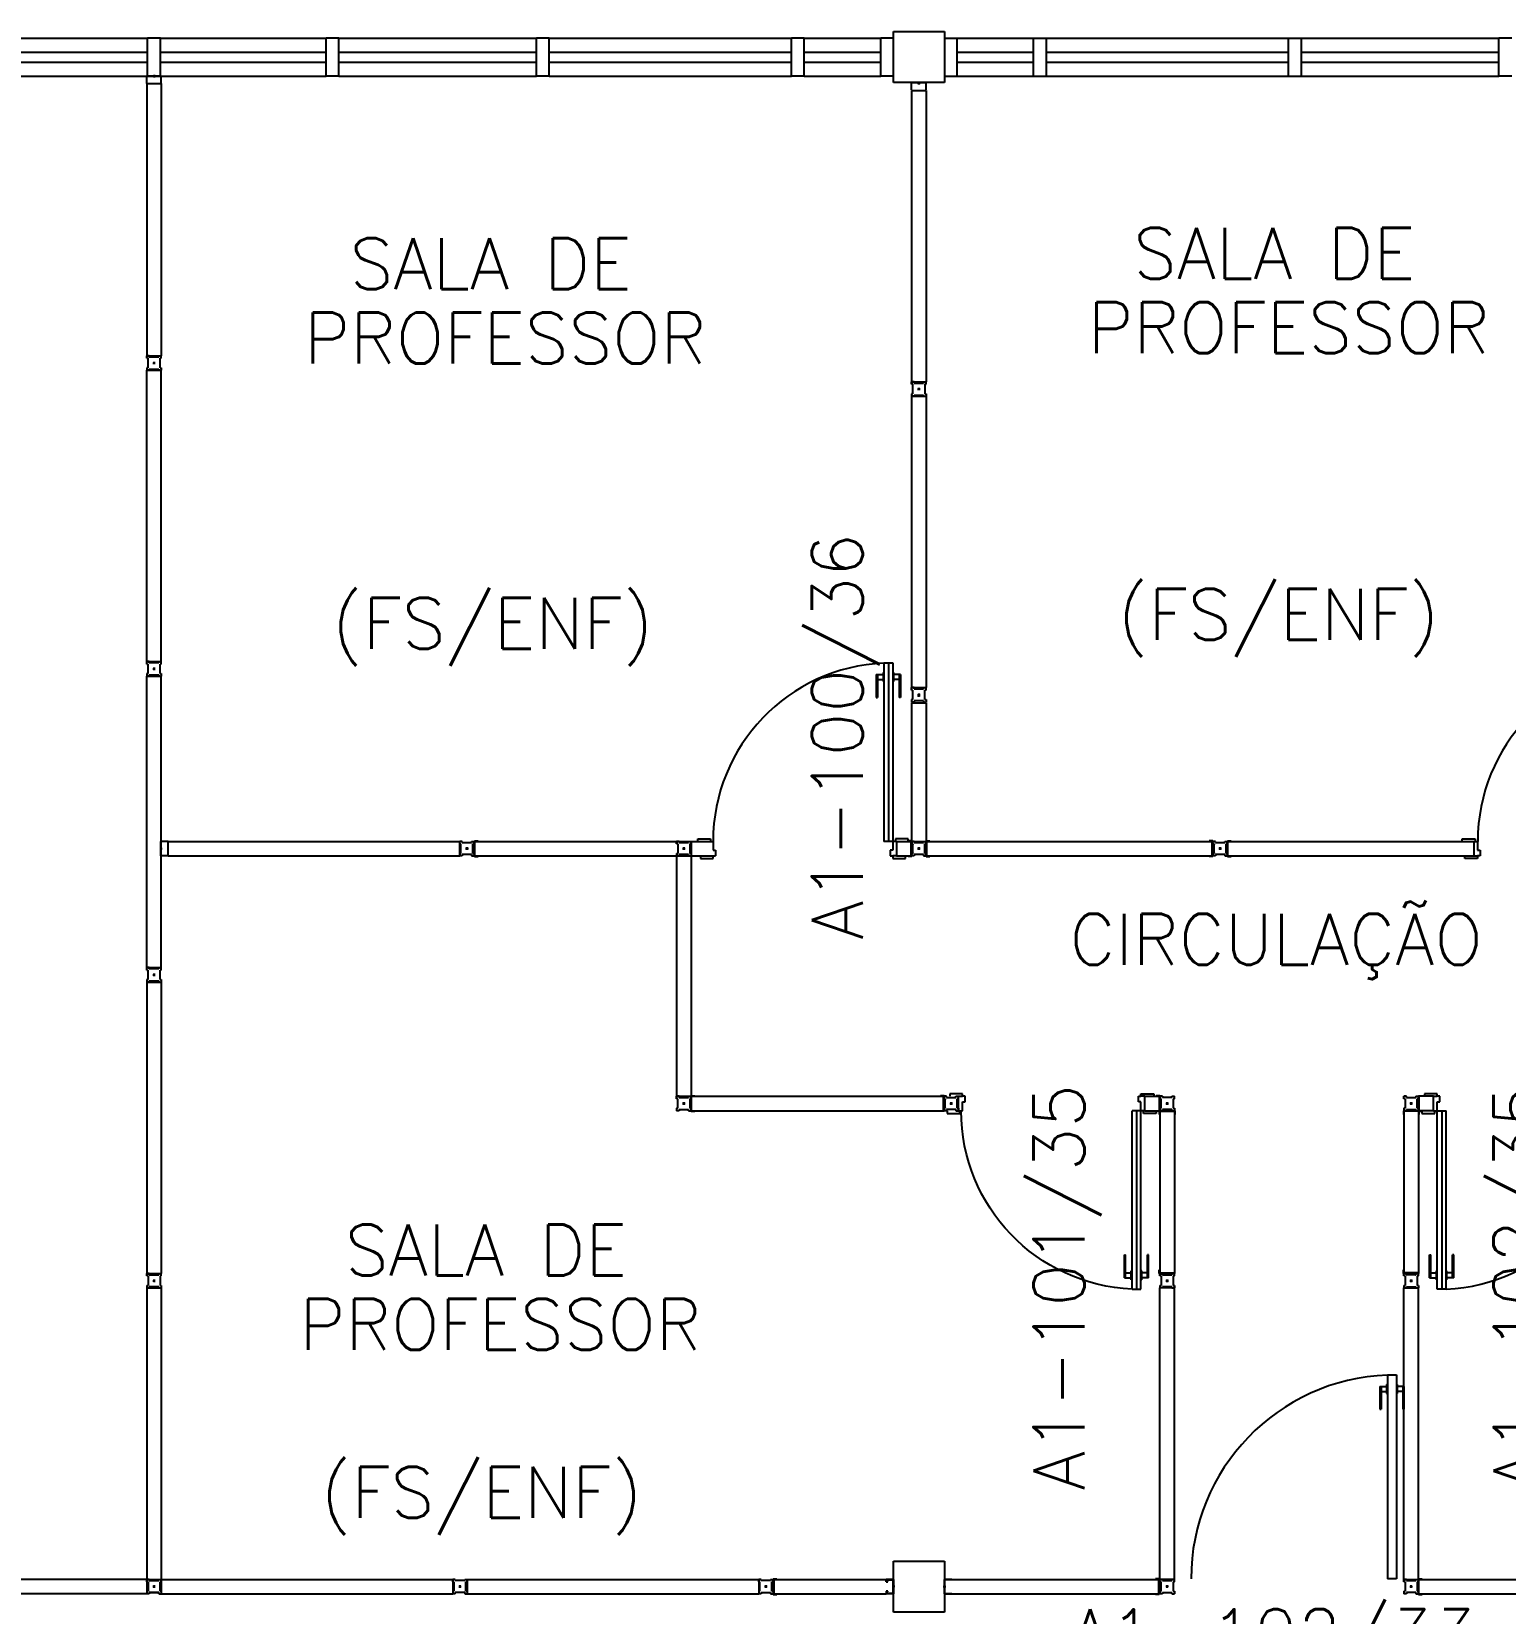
# Model space of a CAD drawing. Header units: millimetres. Extents: x 4436 to 4619, y 1272 to 1428.
# Drawn here: x 4531.98 to 4537.76, y 1304.69 to 1310.9 of the extents above; entities that cross this region are included whole.
import ezdxf

# ---------------------------------------------------------------- set-up
doc = ezdxf.new("R2010")
doc.units = ezdxf.units.MM
for name, color, linetype in [('ALV', 2, 'Continuous'), ('DIV', 2, 'Continuous'), ('DIV2', 2, 'Continuous'), ('DIVC', 2, 'Continuous'), ('ENDEREÇO', 2, 'Continuous'), ('ESTR', 3, 'Continuous'), ('JANELA', 1, 'Continuous'), ('MACANETA', 2, 'Continuous'), ('PORTA', 2, 'Continuous'), ('TEXTO', 2, 'Continuous')]:
    doc.layers.add(name, color=color, linetype=linetype)
doc.styles.add('UNB1-100', font='simplex.shx', dxfattribs={"height": 0.2})

# ---------------------------------------------------------------- blocks, each defined once
blk = doc.blocks.new('DOOR80')
at = {"layer": 'MACANETA', "color": 1}
for p, q in [((-0.015, -0.665), (-0.01, -0.665)), ((-0.015, -0.755), (-0.015, -0.665)), ((-0.01, -0.755), (-0.01, -0.665)), ((0.08, -0.665), (0.075, -0.665)), ((0.075, -0.755), (0.075, -0.665)), ((0.08, -0.755), (0.08, -0.665)), ((-0.01, -0.735), (0.012, -0.735)), ((0.012, -0.7625), (0.012, -0.7275)), ((0.012, -0.7275), (0.015, -0.7275)), ((0.053, -0.7275), (0.05, -0.7275)), ((0.053, -0.7625), (0.053, -0.7275)), ((0.075, -0.735), (0.053, -0.735)), ((-0.015, -0.755), (0.012, -0.755)), ((0.012, -0.7625), (0.015, -0.7625)), ((0.053, -0.7625), (0.05, -0.7625)), ((0.08, -0.755), (0.053, -0.755))]:
    blk.add_line(p, q, dxfattribs=at)
at = {"layer": 'PORTA'}
for p, q in [((0.015, -0.8), (0.015, 0)), ((0.015, 0), (0.05, 0)), ((0.05, -0.8), (0.05, 0)), ((0.05, -0.8), (0.015, -0.8))]:
    blk.add_line(p, q, dxfattribs=at)
at = {"layer": 'PORTA', "color": 1}
blk.add_arc((0.02, 0), 0.8, 272.14911, 0, dxfattribs=at)
blk = doc.blocks.new('DIV12')
for p, q in [((-0.0051, 0), (0.0051, 0)), ((0, -0.0051), (0, 0.0051)), ((0.0285, 0.0285), (1.1715, 0.0285)), ((0.0285, -0.0285), (0.0285, 0.0285)), ((1.1715, -0.0285), (1.1715, 0.0285)), ((1.1949, 0), (1.2051, 0)), ((1.2, -0.0051), (1.2, 0.0051)), ((0.0285, -0.0285), (1.1715, -0.0285))]:
    blk.add_line(p, q)
blk = doc.blocks.new('MTT')
for p, q in [((-0.0285, 0.0185), (-0.0285, 0.0285)), ((-0.0185, 0.0285), (-0.0285, 0.0285)), ((-0.0235, 0.0185), (-0.0285, 0.0185)), ((-0.0235, 0.0185), (-0.0235, -0.0185)), ((-0.0185, 0.0235), (-0.0185, 0.0285)), ((-0.0185, 0.0235), (0.0185, 0.0235)), ((-0.0049, 0), (0.0049, 0)), ((0, -0.0049), (0, 0.0049)), ((0.0185, 0.0235), (0.0185, 0.0285)), ((0.0185, 0.0285), (0.0285, 0.0285)), ((0.0235, 0.0185), (0.0285, 0.0185)), ((0.0235, 0.0185), (0.0235, -0.0185)), ((0.0285, 0.0185), (0.0285, 0.0285)), ((-0.0285, -0.0185), (-0.0235, -0.0185)), ((-0.0285, -0.0185), (-0.0285, -0.0285)), ((-0.0185, -0.0285), (-0.0285, -0.0285)), ((0.0185, -0.0235), (-0.0185, -0.0235)), ((-0.0185, -0.0235), (-0.0185, -0.0285)), ((0.0185, -0.0235), (0.0185, -0.0285)), ((0.0185, -0.0285), (0.0285, -0.0285)), ((0.0285, -0.0185), (0.0235, -0.0185)), ((0.0285, -0.0185), (0.0285, -0.0285))]:
    blk.add_line(p, q)
blk = doc.blocks.new('IMTT')
for p, q in [((-0.0049, 0), (0.0049, 0)), ((0.0285, 0.0285), (0, 0.0285)), ((0, -0.0285), (0, 0.0285)), ((0.0285, -0.0285), (0, -0.0285))]:
    blk.add_line(p, q)
blk = doc.blocks.new('DOOR70')
at = {"layer": 'MACANETA', "color": 1}
for p, q in [((-0.015, -0.565), (-0.01, -0.565)), ((-0.015, -0.655), (-0.015, -0.565)), ((-0.01, -0.655), (-0.01, -0.565)), ((0.08, -0.565), (0.075, -0.565)), ((0.075, -0.655), (0.075, -0.565)), ((0.08, -0.655), (0.08, -0.565)), ((-0.015, -0.655), (0.012, -0.655)), ((-0.01, -0.635), (0.012, -0.635)), ((0.012, -0.6625), (0.012, -0.6275)), ((0.012, -0.6275), (0.015, -0.6275)), ((0.012, -0.6625), (0.015, -0.6625)), ((0.053, -0.6275), (0.05, -0.6275)), ((0.053, -0.6625), (0.05, -0.6625)), ((0.053, -0.6625), (0.053, -0.6275)), ((0.075, -0.635), (0.053, -0.635)), ((0.08, -0.655), (0.053, -0.655))]:
    blk.add_line(p, q, dxfattribs=at)
at = {"layer": 'PORTA'}
for p, q in [((0.015, -0.7), (0.015, 0)), ((0.015, 0), (0.05, 0)), ((0.05, -0.7), (0.05, 0)), ((0.05, -0.7), (0.015, -0.7))]:
    blk.add_line(p, q, dxfattribs=at)
at = {"layer": 'PORTA', "color": 1}
blk.add_arc((0.02, 0), 0.7, 272.4563, 0, dxfattribs=at)
blk = doc.blocks.new('DIV6')
for p, q in [((0.0051, 0), (-0.0051, 0)), ((0, 0.0051), (0, -0.0051)), ((0.5715, 0.0285), (0.0285, 0.0285)), ((0.0285, 0.0285), (0.0285, -0.0285)), ((0.5715, 0.0285), (0.5715, -0.0285)), ((0.5949, 0), (0.6051, 0)), ((0.6, 0.0051), (0.6, -0.0051)), ((0.5715, -0.0285), (0.0285, -0.0285))]:
    blk.add_line(p, q)
blk = doc.blocks.new('DIV10')
for p, q in [((-0.0051, 0), (0.0051, 0)), ((0, -0.0051), (0, 0.0051)), ((0.0285, 0.0285), (0.9715, 0.0285)), ((0.0285, -0.0285), (0.0285, 0.0285)), ((0.9715, -0.0285), (0.9715, 0.0285)), ((0.9949, 0), (1.0051, 0)), ((1, -0.0051), (1, 0.0051)), ((0.0285, -0.0285), (0.9715, -0.0285))]:
    blk.add_line(p, q)
blk = doc.blocks.new('DIV123')
for p, q in [((0.0051, 1.125), (-0.0051, 1.125)), ((0, 1.1199), (0, 1.1301)), ((-0.0285, 0.0285), (-0.0285, 1.0965)), ((0.0285, 1.0965), (-0.0285, 1.0965)), ((0.0285, 0.0285), (0.0285, 1.0965)), ((0.0285, 0.0285), (-0.0285, 0.0285)), ((0.0051, 0), (-0.0051, 0)), ((0, -0.0051), (0, 0.0051))]:
    blk.add_line(p, q)

msp = doc.modelspace()

# ---------------------------------------------------------------- linework, layer by layer
at = {"layer": 'ALV'}
for p, q in [((4532.43941, 1310.72345), (4532.43941, 1310.87345)), ((4532.48941, 1310.87345), (4532.43941, 1310.87345)), ((4532.48941, 1310.72345), (4532.48941, 1310.87345)), ((4533.13941, 1310.72345), (4533.13941, 1310.87345)), ((4533.18941, 1310.87345), (4533.13941, 1310.87345)), ((4533.18941, 1310.72345), (4533.18941, 1310.87345)), ((4533.96441, 1310.72345), (4533.96441, 1310.87345)), ((4534.01441, 1310.87345), (4533.96441, 1310.87345)), ((4534.01441, 1310.72345), (4534.01441, 1310.87345)), ((4534.96441, 1310.72345), (4534.96441, 1310.87345)), ((4535.01441, 1310.87345), (4534.96441, 1310.87345)), ((4535.01441, 1310.72345), (4535.01441, 1310.87345)), ((4535.31441, 1310.72345), (4535.31441, 1310.87345)), ((4535.36441, 1310.87345), (4535.31441, 1310.87345)), ((4535.56441, 1310.87345), (4535.61441, 1310.87345)), ((4535.61441, 1310.72345), (4535.61441, 1310.87345)), ((4535.91441, 1310.72345), (4535.91441, 1310.87345)), ((4535.91441, 1310.87345), (4535.96441, 1310.87345)), ((4535.96441, 1310.72345), (4535.96441, 1310.87345)), ((4536.91441, 1310.72345), (4536.91441, 1310.87345)), ((4536.91441, 1310.87345), (4536.96441, 1310.87345)), ((4536.96441, 1310.72345), (4536.96441, 1310.87345)), ((4537.73941, 1310.72345), (4537.73941, 1310.87345)), ((4537.78941, 1310.87345), (4537.73941, 1310.87345)), ((4532.48941, 1310.72345), (4532.43941, 1310.72345)), ((4533.18941, 1310.72345), (4533.13941, 1310.72345)), ((4534.01441, 1310.72345), (4533.96441, 1310.72345)), ((4535.01441, 1310.72345), (4534.96441, 1310.72345)), ((4535.36441, 1310.72345), (4535.31441, 1310.72345)), ((4535.56441, 1310.72345), (4535.61441, 1310.72345)), ((4535.91441, 1310.72345), (4535.96441, 1310.72345)), ((4536.91441, 1310.72345), (4536.96441, 1310.72345)), ((4537.78941, 1310.72345), (4537.73941, 1310.72345))]:
    msp.add_line(p, q, dxfattribs=at)
at = {"layer": 'DIV'}
for p, q in [((4535.34459, 1308.42195), (4535.34459, 1307.72195)), ((4536.31774, 1306.66491), (4536.31774, 1305.9649)), ((4537.51498, 1306.66493), (4537.51498, 1305.96492))]:
    msp.add_line(p, q, dxfattribs=at)
at = {"layer": 'DIV2'}
for p, q in [((4533.71572, 1307.71195), (4533.71572, 1307.70995)), ((4533.71572, 1307.71195), (4533.72072, 1307.71195)), ((4533.71572, 1307.70995), (4533.72072, 1307.70995)), ((4533.72072, 1307.71195), (4533.72072, 1307.72395)), ((4533.72072, 1307.72395), (4533.7351, 1307.72395)), ((4533.72072, 1307.67695), (4533.72072, 1307.70995)), ((4533.72272, 1307.66495), (4533.72272, 1307.72195)), ((4533.72272, 1307.72195), (4534.57072, 1307.72195)), ((4533.7351, 1307.72395), (4533.7351, 1307.72195)), ((4534.57072, 1307.72195), (4534.65692, 1307.72195)), ((4534.57072, 1307.72195), (4534.57072, 1307.66495)), ((4534.59692, 1307.73195), (4534.64692, 1307.73195)), ((4534.59692, 1307.72195), (4534.59692, 1307.73195)), ((4534.64692, 1307.73195), (4534.64692, 1307.72195)), ((4534.65692, 1307.72195), (4534.65692, 1307.68695)), ((4535.36209, 1307.72195), (4535.36209, 1307.68695)), ((4535.37209, 1307.72195), (4535.36209, 1307.72195)), ((4535.37209, 1307.73195), (4535.37209, 1307.72195)), ((4535.42209, 1307.73195), (4535.37209, 1307.73195)), ((4535.37709, 1307.72195), (4535.37209, 1307.72195)), ((4535.37709, 1307.72195), (4535.37709, 1307.66495)), ((4535.37709, 1307.72195), (4535.43409, 1307.72195)), ((4535.42171, 1307.72395), (4535.42171, 1307.72195)), ((4535.43609, 1307.72395), (4535.42171, 1307.72395)), ((4535.42209, 1307.72195), (4535.42209, 1307.73195)), ((4535.43409, 1307.66495), (4535.43409, 1307.72195)), ((4535.43609, 1307.71195), (4535.43609, 1307.72395)), ((4535.44109, 1307.71195), (4535.43609, 1307.71195)), ((4535.44109, 1307.70995), (4535.43609, 1307.70995)), ((4535.43609, 1307.67695), (4535.43609, 1307.70995)), ((4535.44109, 1307.71195), (4535.44109, 1307.70995)), ((4535.48809, 1307.71195), (4535.49309, 1307.71195)), ((4535.48809, 1307.71195), (4535.48809, 1307.70995)), ((4535.48809, 1307.70995), (4535.49309, 1307.70995)), ((4535.49309, 1307.71195), (4535.49309, 1307.72395)), ((4535.49309, 1307.72395), (4535.50747, 1307.72395)), ((4535.49309, 1307.67695), (4535.49309, 1307.70995)), ((4535.49509, 1307.66495), (4535.49509, 1307.72195)), ((4535.49509, 1307.72195), (4536.61509, 1307.72195)), ((4535.50747, 1307.72395), (4535.50747, 1307.72195)), ((4536.61709, 1307.72395), (4536.60271, 1307.72395)), ((4536.60271, 1307.72395), (4536.60271, 1307.72195)), ((4536.61509, 1307.66495), (4536.61509, 1307.72195)), ((4536.61709, 1307.71195), (4536.61709, 1307.72395)), ((4536.62209, 1307.71195), (4536.61709, 1307.71195)), ((4536.61709, 1307.67695), (4536.61709, 1307.70995)), ((4536.62209, 1307.70995), (4536.61709, 1307.70995)), ((4536.62209, 1307.71195), (4536.62209, 1307.70995)), ((4536.66957, 1307.71195), (4536.67457, 1307.71195)), ((4536.66957, 1307.71195), (4536.66957, 1307.70995)), ((4536.66957, 1307.70995), (4536.67457, 1307.70995)), ((4536.67457, 1307.71195), (4536.67457, 1307.72395)), ((4536.67457, 1307.72395), (4536.68895, 1307.72395)), ((4536.67457, 1307.67695), (4536.67457, 1307.70995)), ((4536.67657, 1307.72195), (4537.64045, 1307.72195)), ((4536.67657, 1307.66495), (4536.67657, 1307.72195)), ((4536.68895, 1307.72395), (4536.68895, 1307.72195)), ((4537.59545, 1307.72195), (4537.59545, 1307.73195)), ((4537.59545, 1307.73195), (4537.64545, 1307.73195)), ((4537.64045, 1307.72195), (4537.64045, 1307.66495)), ((4537.64045, 1307.72195), (4537.64545, 1307.72195)), ((4537.64545, 1307.73195), (4537.64545, 1307.72195)), ((4537.64545, 1307.72195), (4537.65545, 1307.72195)), ((4537.65545, 1307.72195), (4537.65545, 1307.68695)), ((4533.68712, 1307.69345), (4533.69732, 1307.69345)), ((4533.69222, 1307.68835), (4533.69222, 1307.69855)), ((4533.71572, 1307.67695), (4533.71572, 1307.67495)), ((4533.71572, 1307.67695), (4533.72072, 1307.67695)), ((4533.71572, 1307.67495), (4533.72072, 1307.67495)), ((4533.72072, 1307.66295), (4533.72072, 1307.67495)), ((4533.72072, 1307.66295), (4533.7351, 1307.66295)), ((4533.72272, 1307.66495), (4534.57072, 1307.66495)), ((4533.7351, 1307.66495), (4533.7351, 1307.66295)), ((4534.57072, 1307.66495), (4534.66692, 1307.66495)), ((4534.60717, 1307.66495), (4534.60717, 1307.65495)), ((4534.60717, 1307.65495), (4534.65717, 1307.65495)), ((4534.65692, 1307.68695), (4534.66692, 1307.68695)), ((4534.65717, 1307.65495), (4534.65717, 1307.66495)), ((4534.66692, 1307.68695), (4534.66692, 1307.66495)), ((4535.35209, 1307.68695), (4535.35209, 1307.66495)), ((4535.36209, 1307.68695), (4535.35209, 1307.68695)), ((4535.35209, 1307.66495), (4535.36209, 1307.66495)), ((4535.37709, 1307.66495), (4535.36209, 1307.66495)), ((4535.36209, 1307.66495), (4535.36209, 1307.65495)), ((4535.36209, 1307.65495), (4535.41209, 1307.65495)), ((4535.37709, 1307.66495), (4535.43409, 1307.66495)), ((4535.41209, 1307.65495), (4535.41209, 1307.66495)), ((4535.42171, 1307.66495), (4535.42171, 1307.66295)), ((4535.43609, 1307.66295), (4535.42171, 1307.66295)), ((4535.44109, 1307.67695), (4535.43609, 1307.67695)), ((4535.44109, 1307.67495), (4535.43609, 1307.67495)), ((4535.43609, 1307.66295), (4535.43609, 1307.67495)), ((4535.44109, 1307.67695), (4535.44109, 1307.67495)), ((4535.45949, 1307.69345), (4535.46969, 1307.69345)), ((4535.45949, 1307.69345), (4535.46969, 1307.69345)), ((4535.46459, 1307.68835), (4535.46459, 1307.69855)), ((4535.46459, 1307.68835), (4535.46459, 1307.69855)), ((4535.48809, 1307.67695), (4535.49309, 1307.67695)), ((4535.48809, 1307.67695), (4535.48809, 1307.67495)), ((4535.48809, 1307.67495), (4535.49309, 1307.67495)), ((4535.49309, 1307.66295), (4535.49309, 1307.67495)), ((4535.49309, 1307.66295), (4535.50747, 1307.66295)), ((4535.49509, 1307.66495), (4536.61509, 1307.66495)), ((4535.50747, 1307.66495), (4535.50747, 1307.66295)), ((4536.60271, 1307.66495), (4536.60271, 1307.66295)), ((4536.61709, 1307.66295), (4536.60271, 1307.66295)), ((4536.62209, 1307.67695), (4536.61709, 1307.67695)), ((4536.61709, 1307.66295), (4536.61709, 1307.67495)), ((4536.62209, 1307.67495), (4536.61709, 1307.67495)), ((4536.62209, 1307.67695), (4536.62209, 1307.67495)), ((4536.64049, 1307.69345), (4536.65069, 1307.69345)), ((4536.64097, 1307.69345), (4536.65117, 1307.69345)), ((4536.64559, 1307.68835), (4536.64559, 1307.69855)), ((4536.64607, 1307.68835), (4536.64607, 1307.69855)), ((4536.66957, 1307.67695), (4536.67457, 1307.67695)), ((4536.66957, 1307.67695), (4536.66957, 1307.67495)), ((4536.66957, 1307.67495), (4536.67457, 1307.67495)), ((4536.67457, 1307.66295), (4536.67457, 1307.67495)), ((4536.67457, 1307.66295), (4536.68895, 1307.66295)), ((4536.67657, 1307.66495), (4537.64045, 1307.66495)), ((4536.68895, 1307.66495), (4536.68895, 1307.66295)), ((4537.60545, 1307.65495), (4537.60545, 1307.66495)), ((4537.65545, 1307.65495), (4537.60545, 1307.65495)), ((4537.64045, 1307.66495), (4537.65545, 1307.66495)), ((4537.65545, 1307.68695), (4537.66545, 1307.68695)), ((4537.66545, 1307.66495), (4537.65545, 1307.66495)), ((4537.65545, 1307.66495), (4537.65545, 1307.65495)), ((4537.66545, 1307.68695), (4537.66545, 1307.66495)), ((4534.56579, 1306.71193), (4534.56579, 1306.70993)), ((4534.56579, 1306.71193), (4534.57079, 1306.71193)), ((4534.57079, 1306.71193), (4534.57079, 1306.72393)), ((4534.57079, 1306.72393), (4534.58517, 1306.72393)), ((4534.57279, 1306.72193), (4535.56079, 1306.72193)), ((4534.57279, 1306.66493), (4534.57279, 1306.72193)), ((4534.58517, 1306.72393), (4534.58517, 1306.72193)), ((4535.5484, 1306.72393), (4535.5484, 1306.72193)), ((4535.56279, 1306.72393), (4535.5484, 1306.72393)), ((4535.5484, 1306.72391), (4535.5484, 1306.72191)), ((4535.56279, 1306.72391), (4535.5484, 1306.72391)), ((4535.56079, 1306.66493), (4535.56079, 1306.72193)), ((4535.56079, 1306.66491), (4535.56079, 1306.72191)), ((4535.56279, 1306.71193), (4535.56279, 1306.72393)), ((4535.56279, 1306.71191), (4535.56279, 1306.72391)), ((4535.56779, 1306.71193), (4535.56279, 1306.71193)), ((4535.56779, 1306.71191), (4535.56279, 1306.71191)), ((4535.56779, 1306.71193), (4535.56779, 1306.70993)), ((4535.56779, 1306.71191), (4535.56779, 1306.70991)), ((4535.63524, 1306.73193), (4535.58524, 1306.73193)), ((4535.58524, 1306.73193), (4535.58524, 1306.72193)), ((4535.63524, 1306.73191), (4535.58524, 1306.73191)), ((4535.58524, 1306.73191), (4535.58524, 1306.72191)), ((4535.62024, 1306.66493), (4535.62024, 1306.72193)), ((4535.62024, 1306.72193), (4535.63524, 1306.72193)), ((4535.62024, 1306.72191), (4535.63524, 1306.72191)), ((4535.62024, 1306.66491), (4535.62024, 1306.72191)), ((4535.63524, 1306.72193), (4535.63524, 1306.73193)), ((4535.63524, 1306.72191), (4535.63524, 1306.73191)), ((4535.64524, 1306.72193), (4535.63524, 1306.72193)), ((4535.64524, 1306.72191), (4535.63524, 1306.72191)), ((4535.64524, 1306.69993), (4535.64524, 1306.72193)), ((4535.64524, 1306.69991), (4535.64524, 1306.72191)), ((4536.32524, 1306.72193), (4536.33524, 1306.72193)), ((4536.32524, 1306.69993), (4536.32524, 1306.72193)), ((4536.32524, 1306.69991), (4536.32524, 1306.72191)), ((4536.32524, 1306.72191), (4536.33524, 1306.72191)), ((4536.33524, 1306.72193), (4536.33524, 1306.73193)), ((4536.33524, 1306.73193), (4536.38524, 1306.73193)), ((4536.33524, 1306.72191), (4536.33524, 1306.73191)), ((4536.33524, 1306.73191), (4536.38524, 1306.73191)), ((4536.35024, 1306.72193), (4536.33524, 1306.72193)), ((4536.35024, 1306.72191), (4536.33524, 1306.72191)), ((4536.35024, 1306.66493), (4536.35024, 1306.72193)), ((4536.35024, 1306.72193), (4536.40724, 1306.72193)), ((4536.35024, 1306.72191), (4536.40724, 1306.72191)), ((4536.35024, 1306.66491), (4536.35024, 1306.72191)), ((4536.38524, 1306.73193), (4536.38524, 1306.72193)), ((4536.38524, 1306.73191), (4536.38524, 1306.72191)), ((4536.40924, 1306.72393), (4536.39485, 1306.72393)), ((4536.39485, 1306.72193), (4536.39485, 1306.72393)), ((4536.40924, 1306.72391), (4536.39485, 1306.72391)), ((4536.39485, 1306.72191), (4536.39485, 1306.72391)), ((4536.40724, 1306.72193), (4536.40724, 1306.66493)), ((4536.40724, 1306.72191), (4536.40724, 1306.66491)), ((4536.40924, 1306.72393), (4536.40924, 1306.71193)), ((4536.40924, 1306.72391), (4536.40924, 1306.71191)), ((4536.41424, 1306.71193), (4536.40924, 1306.71193)), ((4536.41424, 1306.71191), (4536.40924, 1306.71191)), ((4536.41424, 1306.70993), (4536.41424, 1306.71193)), ((4536.41424, 1306.70991), (4536.41424, 1306.71191)), ((4537.41848, 1306.71193), (4537.42348, 1306.71193)), ((4537.41848, 1306.70993), (4537.41848, 1306.71193)), ((4537.42348, 1306.72393), (4537.43786, 1306.72393)), ((4537.42348, 1306.72393), (4537.42348, 1306.71193)), ((4537.42548, 1306.72193), (4537.42548, 1306.66493)), ((4537.48248, 1306.72193), (4537.42548, 1306.72193)), ((4537.43786, 1306.72193), (4537.43786, 1306.72393)), ((4537.44748, 1306.73193), (4537.44748, 1306.72193)), ((4537.49748, 1306.73193), (4537.44748, 1306.73193)), ((4537.48248, 1306.66493), (4537.48248, 1306.72193)), ((4537.48248, 1306.72193), (4537.49748, 1306.72193)), ((4537.49748, 1306.72193), (4537.49748, 1306.73193)), ((4537.50748, 1306.72193), (4537.49748, 1306.72193)), ((4537.50748, 1306.69993), (4537.50748, 1306.72193)), ((4534.53719, 1306.69343), (4534.54739, 1306.69343)), ((4534.54229, 1306.68833), (4534.54229, 1306.69853)), ((4534.56579, 1306.70993), (4534.57079, 1306.70993)), ((4534.56579, 1306.67693), (4534.56579, 1306.67493)), ((4534.56579, 1306.67693), (4534.57079, 1306.67693)), ((4534.56579, 1306.67493), (4534.57079, 1306.67493)), ((4534.57079, 1306.67693), (4534.57079, 1306.70993)), ((4534.57079, 1306.66293), (4534.57079, 1306.67493)), ((4534.57079, 1306.66293), (4534.58517, 1306.66293)), ((4534.57279, 1306.66493), (4535.56079, 1306.66493)), ((4534.58517, 1306.66493), (4534.58517, 1306.66293)), ((4535.5484, 1306.66493), (4535.5484, 1306.66293)), ((4535.5484, 1306.66491), (4535.5484, 1306.66291)), ((4535.56279, 1306.66293), (4535.5484, 1306.66293)), ((4535.56279, 1306.66291), (4535.5484, 1306.66291)), ((4535.56779, 1306.70993), (4535.56279, 1306.70993)), ((4535.56279, 1306.67693), (4535.56279, 1306.70993)), ((4535.56279, 1306.67691), (4535.56279, 1306.70991)), ((4535.56779, 1306.70991), (4535.56279, 1306.70991)), ((4535.56779, 1306.67693), (4535.56279, 1306.67693)), ((4535.56779, 1306.67691), (4535.56279, 1306.67691)), ((4535.56279, 1306.66293), (4535.56279, 1306.67493)), ((4535.56779, 1306.67493), (4535.56279, 1306.67493)), ((4535.56779, 1306.67491), (4535.56279, 1306.67491)), ((4535.56279, 1306.66291), (4535.56279, 1306.67491)), ((4535.56779, 1306.67693), (4535.56779, 1306.67493)), ((4535.56779, 1306.67691), (4535.56779, 1306.67491)), ((4535.57524, 1306.66493), (4535.57524, 1306.65493)), ((4535.57524, 1306.66491), (4535.57524, 1306.65491)), ((4535.57524, 1306.65493), (4535.62524, 1306.65493)), ((4535.57524, 1306.65491), (4535.62524, 1306.65491)), ((4535.58619, 1306.69343), (4535.59639, 1306.69343)), ((4535.58619, 1306.69341), (4535.59639, 1306.69341)), ((4535.59129, 1306.68833), (4535.59129, 1306.69853)), ((4535.59129, 1306.68831), (4535.59129, 1306.69851)), ((4535.62024, 1306.66493), (4535.62524, 1306.66493)), ((4535.62024, 1306.66491), (4535.62524, 1306.66491)), ((4535.62524, 1306.65493), (4535.62524, 1306.66493)), ((4535.62524, 1306.66493), (4535.63524, 1306.66493)), ((4535.62524, 1306.65491), (4535.62524, 1306.66491)), ((4535.62524, 1306.66491), (4535.63524, 1306.66491)), ((4535.63524, 1306.66493), (4535.63524, 1306.69993)), ((4535.63524, 1306.69993), (4535.64524, 1306.69993)), ((4535.63524, 1306.69991), (4535.64524, 1306.69991)), ((4535.63524, 1306.66491), (4535.63524, 1306.69991)), ((4536.33524, 1306.69993), (4536.32524, 1306.69993)), ((4536.33524, 1306.69991), (4536.32524, 1306.69991)), ((4536.33524, 1306.66493), (4536.33524, 1306.69993)), ((4536.33524, 1306.66491), (4536.33524, 1306.69991)), ((4536.34524, 1306.66493), (4536.33524, 1306.66493)), ((4536.34524, 1306.66491), (4536.33524, 1306.66491)), ((4536.34524, 1306.65493), (4536.34524, 1306.66493)), ((4536.35024, 1306.66493), (4536.34524, 1306.66493)), ((4536.34524, 1306.65491), (4536.34524, 1306.66491)), ((4536.35024, 1306.66491), (4536.34524, 1306.66491)), ((4536.39524, 1306.65493), (4536.34524, 1306.65493)), ((4536.39524, 1306.65491), (4536.34524, 1306.65491)), ((4536.35024, 1306.66493), (4536.40724, 1306.66493)), ((4536.35024, 1306.66491), (4536.40724, 1306.66491)), ((4536.39485, 1306.66293), (4536.39485, 1306.66493)), ((4536.39485, 1306.66291), (4536.39485, 1306.66491)), ((4536.40924, 1306.66293), (4536.39485, 1306.66293)), ((4536.40924, 1306.66291), (4536.39485, 1306.66291)), ((4536.39524, 1306.66493), (4536.39524, 1306.65493)), ((4536.39524, 1306.66491), (4536.39524, 1306.65491)), ((4536.40724, 1306.66495), (4536.41924, 1306.66495)), ((4536.40724, 1306.66495), (4536.40724, 1306.65057)), ((4536.40724, 1306.66493), (4536.40724, 1306.65055)), ((4536.40924, 1306.65057), (4536.40724, 1306.65057)), ((4536.40924, 1306.65055), (4536.40724, 1306.65055)), ((4536.41424, 1306.70993), (4536.40924, 1306.70993)), ((4536.40924, 1306.70993), (4536.40924, 1306.67693)), ((4536.40924, 1306.70991), (4536.40924, 1306.67691)), ((4536.41424, 1306.70991), (4536.40924, 1306.70991)), ((4536.41424, 1306.67693), (4536.40924, 1306.67693)), ((4536.41424, 1306.67691), (4536.40924, 1306.67691)), ((4536.41424, 1306.67493), (4536.40924, 1306.67493)), ((4536.40924, 1306.67493), (4536.40924, 1306.66293)), ((4536.41424, 1306.67491), (4536.40924, 1306.67491)), ((4536.40924, 1306.67491), (4536.40924, 1306.66291)), ((4536.40924, 1306.66295), (4536.40924, 1306.02895)), ((4536.40924, 1306.66295), (4536.46624, 1306.66295)), ((4536.41424, 1306.67493), (4536.41424, 1306.67693)), ((4536.41424, 1306.67491), (4536.41424, 1306.67691)), ((4536.41924, 1306.66995), (4536.41924, 1306.66495)), ((4536.42124, 1306.66995), (4536.41924, 1306.66995)), ((4536.42124, 1306.66995), (4536.42124, 1306.66495)), ((4536.42124, 1306.66495), (4536.45424, 1306.66495)), ((4536.43264, 1306.69345), (4536.44284, 1306.69345)), ((4536.43264, 1306.69343), (4536.44284, 1306.69343)), ((4536.43774, 1306.68835), (4536.43774, 1306.69855)), ((4536.43774, 1306.69853), (4536.43774, 1306.68833)), ((4536.45424, 1306.66995), (4536.45424, 1306.66495)), ((4536.45624, 1306.66995), (4536.45424, 1306.66995)), ((4536.45624, 1306.66995), (4536.45624, 1306.66495)), ((4536.45624, 1306.66495), (4536.46824, 1306.66495)), ((4536.46624, 1306.66295), (4536.46624, 1306.02895)), ((4536.46824, 1306.65057), (4536.46624, 1306.65057)), ((4536.46824, 1306.66495), (4536.46824, 1306.65057)), ((4537.37648, 1306.66495), (4537.36448, 1306.66495)), ((4537.36448, 1306.66495), (4537.36448, 1306.65057)), ((4537.36448, 1306.65057), (4537.36648, 1306.65057)), ((4537.36648, 1306.66295), (4537.36648, 1306.02895)), ((4537.42348, 1306.66295), (4537.36648, 1306.66295)), ((4537.37648, 1306.66995), (4537.37648, 1306.66495)), ((4537.37648, 1306.66995), (4537.37848, 1306.66995)), ((4537.37848, 1306.66995), (4537.37848, 1306.66495)), ((4537.41148, 1306.66495), (4537.37848, 1306.66495)), ((4537.40008, 1306.69345), (4537.38988, 1306.69345)), ((4537.40008, 1306.69343), (4537.38988, 1306.69343)), ((4537.39498, 1306.68835), (4537.39498, 1306.69855)), ((4537.39498, 1306.69853), (4537.39498, 1306.68833)), ((4537.41148, 1306.66995), (4537.41148, 1306.66495)), ((4537.41148, 1306.66995), (4537.41348, 1306.66995)), ((4537.41348, 1306.66995), (4537.41348, 1306.66495)), ((4537.42548, 1306.66495), (4537.41348, 1306.66495)), ((4537.41848, 1306.70993), (4537.42348, 1306.70993)), ((4537.41848, 1306.67693), (4537.42348, 1306.67693)), ((4537.41848, 1306.67493), (4537.41848, 1306.67693)), ((4537.41848, 1306.67493), (4537.42348, 1306.67493)), ((4537.42348, 1306.70993), (4537.42348, 1306.67693)), ((4537.42348, 1306.67493), (4537.42348, 1306.66293)), ((4537.42348, 1306.66295), (4537.42348, 1306.02895)), ((4537.42348, 1306.66293), (4537.43786, 1306.66293)), ((4537.42348, 1306.65057), (4537.42548, 1306.65057)), ((4537.42548, 1306.66495), (4537.42548, 1306.65057)), ((4537.48248, 1306.66493), (4537.42548, 1306.66493)), ((4537.43748, 1306.66493), (4537.43748, 1306.65493)), ((4537.43748, 1306.65493), (4537.48748, 1306.65493)), ((4537.43786, 1306.66293), (4537.43786, 1306.66493)), ((4537.48248, 1306.66493), (4537.48748, 1306.66493)), ((4537.48748, 1306.66493), (4537.49748, 1306.66493)), ((4537.48748, 1306.65493), (4537.48748, 1306.66493)), ((4537.49748, 1306.66493), (4537.49748, 1306.69993)), ((4537.49748, 1306.69993), (4537.50748, 1306.69993)), ((4536.40724, 1306.02695), (4536.40724, 1306.04133)), ((4536.40924, 1306.04133), (4536.40724, 1306.04133)), ((4536.40924, 1306.02895), (4536.46624, 1306.02895)), ((4536.46824, 1306.04133), (4536.46624, 1306.04133)), ((4536.46824, 1306.02695), (4536.46824, 1306.04133)), ((4537.36448, 1306.04133), (4537.36648, 1306.04133)), ((4537.36448, 1306.02695), (4537.36448, 1306.04133)), ((4537.42348, 1306.02895), (4537.36648, 1306.02895)), ((4537.42348, 1306.04133), (4537.42548, 1306.04133)), ((4537.42548, 1306.02695), (4537.42548, 1306.04133)), ((4536.40724, 1306.02695), (4536.41924, 1306.02695)), ((4536.41924, 1306.02195), (4536.41924, 1306.02695)), ((4536.42124, 1306.02195), (4536.41924, 1306.02195)), ((4536.42124, 1306.02195), (4536.42124, 1306.02695)), ((4536.42124, 1306.02695), (4536.45424, 1306.02695)), ((4536.43264, 1305.99845), (4536.44284, 1305.99845)), ((4536.43774, 1306.00355), (4536.43774, 1305.99335)), ((4536.45424, 1306.02195), (4536.45424, 1306.02695)), ((4536.45624, 1306.02195), (4536.45424, 1306.02195)), ((4536.45624, 1306.02195), (4536.45624, 1306.02695)), ((4536.45624, 1306.02695), (4536.46824, 1306.02695)), ((4537.37648, 1306.02695), (4537.36448, 1306.02695)), ((4537.37648, 1306.02195), (4537.37648, 1306.02695)), ((4537.37648, 1306.02195), (4537.37848, 1306.02195)), ((4537.37848, 1306.02195), (4537.37848, 1306.02695)), ((4537.41148, 1306.02695), (4537.37848, 1306.02695)), ((4537.40008, 1305.99845), (4537.38988, 1305.99845)), ((4537.39498, 1306.00355), (4537.39498, 1305.99335)), ((4537.41148, 1306.02195), (4537.41148, 1306.02695)), ((4537.41148, 1306.02195), (4537.41348, 1306.02195)), ((4537.41348, 1306.02195), (4537.41348, 1306.02695)), ((4537.42548, 1306.02695), (4537.41348, 1306.02695)), ((4534.86951, 1304.79845), (4534.85931, 1304.79845)), ((4534.86441, 1304.80355), (4534.86441, 1304.79335)), ((4534.88791, 1304.81695), (4534.89291, 1304.81695)), ((4534.88791, 1304.81495), (4534.88791, 1304.81695)), ((4534.88791, 1304.81495), (4534.89291, 1304.81495)), ((4534.89291, 1304.82895), (4534.9073, 1304.82895)), ((4534.89291, 1304.82895), (4534.89291, 1304.81695)), ((4534.89291, 1304.81495), (4534.89291, 1304.78195)), ((4534.89491, 1304.82695), (4535.33591, 1304.82695)), ((4534.89491, 1304.82695), (4534.89491, 1304.76995)), ((4534.9073, 1304.82695), (4534.9073, 1304.82895)), ((4535.33591, 1304.81695), (4535.33591, 1304.82695)), ((4535.36441, 1304.82695), (4535.33591, 1304.82695)), ((4535.33591, 1304.81695), (4535.34291, 1304.81695)), ((4535.33791, 1304.82495), (4535.36241, 1304.82495)), ((4535.33791, 1304.81895), (4535.33791, 1304.82495)), ((4535.33791, 1304.81895), (4535.34291, 1304.81895)), ((4535.34291, 1304.81695), (4535.34291, 1304.81895)), ((4535.36936, 1304.79845), (4535.35947, 1304.79845)), ((4535.36241, 1304.82495), (4535.36241, 1304.77195)), ((4535.36441, 1304.82695), (4535.36441, 1304.76995)), ((4535.5686, 1304.82695), (4536.4046, 1304.82695)), ((4536.4066, 1304.82895), (4536.39222, 1304.82895)), ((4536.39222, 1304.82695), (4536.39222, 1304.82895)), ((4536.4046, 1304.82695), (4536.4046, 1304.76995)), ((4536.4066, 1304.82895), (4536.4066, 1304.81695)), ((4536.4116, 1304.81695), (4536.4066, 1304.81695)), ((4536.4116, 1304.81495), (4536.4066, 1304.81495)), ((4536.4066, 1304.81495), (4536.4066, 1304.78195)), ((4536.4116, 1304.81495), (4536.4116, 1304.81695)), ((4537.38976, 1304.79845), (4537.39996, 1304.79845)), ((4537.39486, 1304.79335), (4537.39486, 1304.80355)), ((4537.41836, 1304.81695), (4537.41836, 1304.81495)), ((4537.41836, 1304.81695), (4537.42336, 1304.81695)), ((4537.41836, 1304.81495), (4537.42336, 1304.81495)), ((4537.42336, 1304.81695), (4537.42336, 1304.82895)), ((4537.42336, 1304.82895), (4537.43774, 1304.82895)), ((4537.42336, 1304.78195), (4537.42336, 1304.81495)), ((4537.42536, 1304.82695), (4538.43436, 1304.82695)), ((4537.42536, 1304.76995), (4537.42536, 1304.82695)), ((4537.43774, 1304.82895), (4537.43774, 1304.82695)), ((4534.88791, 1304.78195), (4534.89291, 1304.78195)), ((4534.88791, 1304.77995), (4534.88791, 1304.78195)), ((4534.88791, 1304.77995), (4534.89291, 1304.77995)), ((4534.89291, 1304.77995), (4534.89291, 1304.76795)), ((4534.89291, 1304.76795), (4534.9073, 1304.76795)), ((4534.89491, 1304.76995), (4535.33591, 1304.76995)), ((4534.9073, 1304.76795), (4534.9073, 1304.76995)), ((4535.33591, 1304.77995), (4535.33591, 1304.76995)), ((4535.34291, 1304.77995), (4535.33591, 1304.77995)), ((4535.36441, 1304.76995), (4535.33591, 1304.76995)), ((4535.33791, 1304.77795), (4535.33791, 1304.77195)), ((4535.34291, 1304.77795), (4535.33791, 1304.77795)), ((4535.36241, 1304.77195), (4535.33791, 1304.77195)), ((4535.34291, 1304.77795), (4535.34291, 1304.77995)), ((4535.5686, 1304.76995), (4536.4046, 1304.76995)), ((4536.39222, 1304.76795), (4536.39222, 1304.76995)), ((4536.4066, 1304.76795), (4536.39222, 1304.76795)), ((4536.4116, 1304.78195), (4536.4066, 1304.78195)), ((4536.4116, 1304.77995), (4536.4066, 1304.77995)), ((4536.4066, 1304.77995), (4536.4066, 1304.76795)), ((4536.4116, 1304.77995), (4536.4116, 1304.78195)), ((4537.41836, 1304.78195), (4537.41836, 1304.77995)), ((4537.41836, 1304.78195), (4537.42336, 1304.78195)), ((4537.41836, 1304.77995), (4537.42336, 1304.77995)), ((4537.42336, 1304.76795), (4537.42336, 1304.77995)), ((4537.42336, 1304.76795), (4537.43774, 1304.76795)), ((4537.42536, 1304.76995), (4538.43436, 1304.76995)), ((4537.43774, 1304.76995), (4537.43774, 1304.76795))]:
    msp.add_line(p, q, dxfattribs=at)
at = {"layer": 'ESTR'}
for p, q in [((4535.36441, 1310.69845), (4535.36441, 1310.89845)), ((4535.36441, 1310.89845), (4535.56441, 1310.89845)), ((4535.56441, 1310.89845), (4535.56441, 1310.69845)), ((4535.56441, 1310.69845), (4535.36441, 1310.69845)), ((4535.36441, 1304.89845), (4535.56441, 1304.89845)), ((4535.36441, 1304.69845), (4535.36441, 1304.89845)), ((4535.56441, 1304.89845), (4535.56441, 1304.69845)), ((4535.56441, 1304.69845), (4535.36441, 1304.69845))]:
    msp.add_line(p, q, dxfattribs=at)
at = {"layer": 'JANELA', "color": 1}
for p, q in [((4531.78941, 1310.87345), (4532.43941, 1310.87345)), ((4532.48941, 1310.87345), (4533.13941, 1310.87345)), ((4533.18941, 1310.87345), (4533.96441, 1310.87345)), ((4534.01441, 1310.87345), (4534.96441, 1310.87345)), ((4535.01441, 1310.87345), (4535.31441, 1310.87345)), ((4535.61441, 1310.87345), (4535.91441, 1310.87345)), ((4535.96441, 1310.87345), (4536.91441, 1310.87345)), ((4536.96441, 1310.87345), (4537.73941, 1310.87345)), ((4531.78941, 1310.81845), (4532.43941, 1310.81845)), ((4532.48941, 1310.81845), (4533.13941, 1310.81845)), ((4533.18941, 1310.81845), (4533.96441, 1310.81845)), ((4534.01441, 1310.81845), (4534.96441, 1310.81845)), ((4535.01441, 1310.81845), (4535.31441, 1310.81845)), ((4535.61441, 1310.81845), (4535.91441, 1310.81845)), ((4535.96441, 1310.81845), (4536.91441, 1310.81845)), ((4536.96441, 1310.81845), (4537.73941, 1310.81845)), ((4531.78941, 1310.77845), (4532.43941, 1310.77845)), ((4532.48941, 1310.77845), (4533.13941, 1310.77845)), ((4533.18941, 1310.77845), (4533.96441, 1310.77845)), ((4534.01441, 1310.77845), (4534.96441, 1310.77845)), ((4535.01441, 1310.77845), (4535.31441, 1310.77845)), ((4535.61441, 1310.77845), (4535.91441, 1310.77845)), ((4535.96441, 1310.77845), (4536.91441, 1310.77845)), ((4536.96441, 1310.77845), (4537.73941, 1310.77845)), ((4531.78941, 1310.72345), (4532.43941, 1310.72345)), ((4532.48941, 1310.72345), (4533.13941, 1310.72345)), ((4533.18941, 1310.72345), (4533.96441, 1310.72345)), ((4534.01441, 1310.72345), (4534.96441, 1310.72345)), ((4535.01441, 1310.72345), (4535.31441, 1310.72345)), ((4535.61441, 1310.72345), (4535.91441, 1310.72345)), ((4535.96441, 1310.72345), (4536.91441, 1310.72345)), ((4536.96441, 1310.72345), (4537.73941, 1310.72345))]:
    msp.add_line(p, q, dxfattribs=at)

# ---------------------------------------------------------------- block references
at = {"layer": 'DIV2'}
for name, p, rotation in [('DIV123', (4532.46441, 1310.72345), 180), ('IMTT', (4532.46441, 1310.72345), 270), ('IMTT', (4535.46441, 1310.69845), 270), ('DIV12', (4535.46441, 1310.69645), 270), ('MTT', (4535.46441, 1309.49645), 90), ('DIV12', (4535.46441, 1309.49645), 270), ('MTT', (4535.46441, 1308.29645), 180), ('DIV6', (4535.46441, 1307.69355), 90), ('MTT', (4533.69174, 1307.69345), 180), ('MTT', (4535.46441, 1307.69355), 180), ('MTT', (4536.64559, 1307.69345), 180), ('DIV10', (4534.54226, 1307.69343), 270), ('DIV12', (4532.46441, 1307.19845), 270), ('MTT', (4534.54226, 1306.69343), 90), ('MTT', (4535.59129, 1306.69343), 180), ('MTT', (4535.59129, 1306.69341), 180), ('MTT', (4536.43774, 1306.69343), 270), ('DIV12', (4532.46441, 1305.99845), 270), ('DIV12', (4536.43774, 1304.79845), 90), ('DIV12', (4532.46441, 1304.79845), 180), ('MTT', (4532.46441, 1304.79845), 90), ('MTT', (4536.43774, 1304.79845), 90)]:
    msp.add_blockref(name, p, dxfattribs=dict(at, rotation=rotation))
at = {"layer": 'DIV2', "xscale": -1}
for name, p, rotation in [('MTT', (4532.46441, 1309.59845), 180), ('DIV12', (4532.46441, 1308.39845), 270), ('MTT', (4532.46441, 1308.39845), 180), ('DIV12', (4532.46441, 1307.19845), 270), ('MTT', (4532.46441, 1307.19845), 180), ('MTT', (4537.39498, 1306.69343), 90), ('DIV12', (4537.39498, 1304.79845), 270), ('MTT', (4532.46441, 1304.79845), 270), ('DIV12', (4532.46441, 1304.79845), 180), ('MTT', (4533.66441, 1304.79845), 270), ('DIV12', (4533.66441, 1304.79845), 180), ('MTT', (4534.86441, 1304.79845), 180)]:
    msp.add_blockref(name, p, dxfattribs=dict(at, rotation=rotation))
at = {"layer": 'DIV2'}
for name, p in [('DIV12', (4532.49174, 1307.69345)), ('IMTT', (4532.49174, 1307.69345)), ('MTT', (4534.54226, 1307.69343)), ('MTT', (4532.46441, 1305.99845)), ('MTT', (4536.43774, 1305.99845)), ('IMTT', (4535.56441, 1304.79845)), ('MTT', (4537.39498, 1304.79845))]:
    msp.add_blockref(name, p, dxfattribs=at)
at = {"layer": 'DIV2', "xscale": -1}
msp.add_blockref('MTT', (4537.39498, 1305.99845), dxfattribs=at)
at = {"layer": 'DIVC'}
for name, p, rotation in [('DOOR70', (4535.37709, 1307.72195), 180.0000000051447), ('DOOR70', (4538.37606, 1307.72195), 180.0000000051447), ('DOOR80', (4537.35185, 1304.82895), 180)]:
    msp.add_blockref(name, p, dxfattribs=dict(at, rotation=rotation))
at = {"layer": 'DIVC', "xscale": -1, "rotation": 359.9999999948553}
msp.add_blockref('DOOR70', (4536.35024, 1306.66491), dxfattribs=at)
at = {"layer": 'DIVC'}
msp.add_blockref('DOOR70', (4537.48248, 1306.66493), dxfattribs=at)

# ---------------------------------------------------------------- texts
at = {"layer": 'ENDEREÇO', "style": 'UNB1-100'}
for s, p in [('A1-100/36', (4535.24415, 1307.33574)), ('A1-101/35', (4536.11347, 1305.17575)), ('A1-102/35', (4537.91798, 1305.17575))]:
    msp.add_text(s, height=0.2, rotation=90, dxfattribs=at).set_placement(p)
msp.add_text('A1-102/33', height=0.2, dxfattribs=at).set_placement((4536.05826, 1304.5099))
at = {"layer": 'TEXTO', "style": 'UNB1-100'}
for s, p in [('SALA DE', (4536.30448, 1309.92887)), ('SALA DE', (4533.23192, 1309.88776)), ('PROFESSOR', (4536.1261, 1309.63725)), ('PROFESSOR', (4533.05353, 1309.59614)), ('(FS/ENF)', (4533.16282, 1308.47781)), ('(FS/ENF)', (4536.24488, 1308.51207)), ('CIRCULAÇÃO', (4536.05507, 1307.23797)), ('SALA DE', (4533.21298, 1306.01833)), ('PROFESSOR', (4533.0346, 1305.72672)), ('(FS/ENF)', (4533.11862, 1305.06792))]:
    msp.add_text(s, height=0.2, dxfattribs=at).set_placement(p)

doc.saveas('drawing.dxf')
